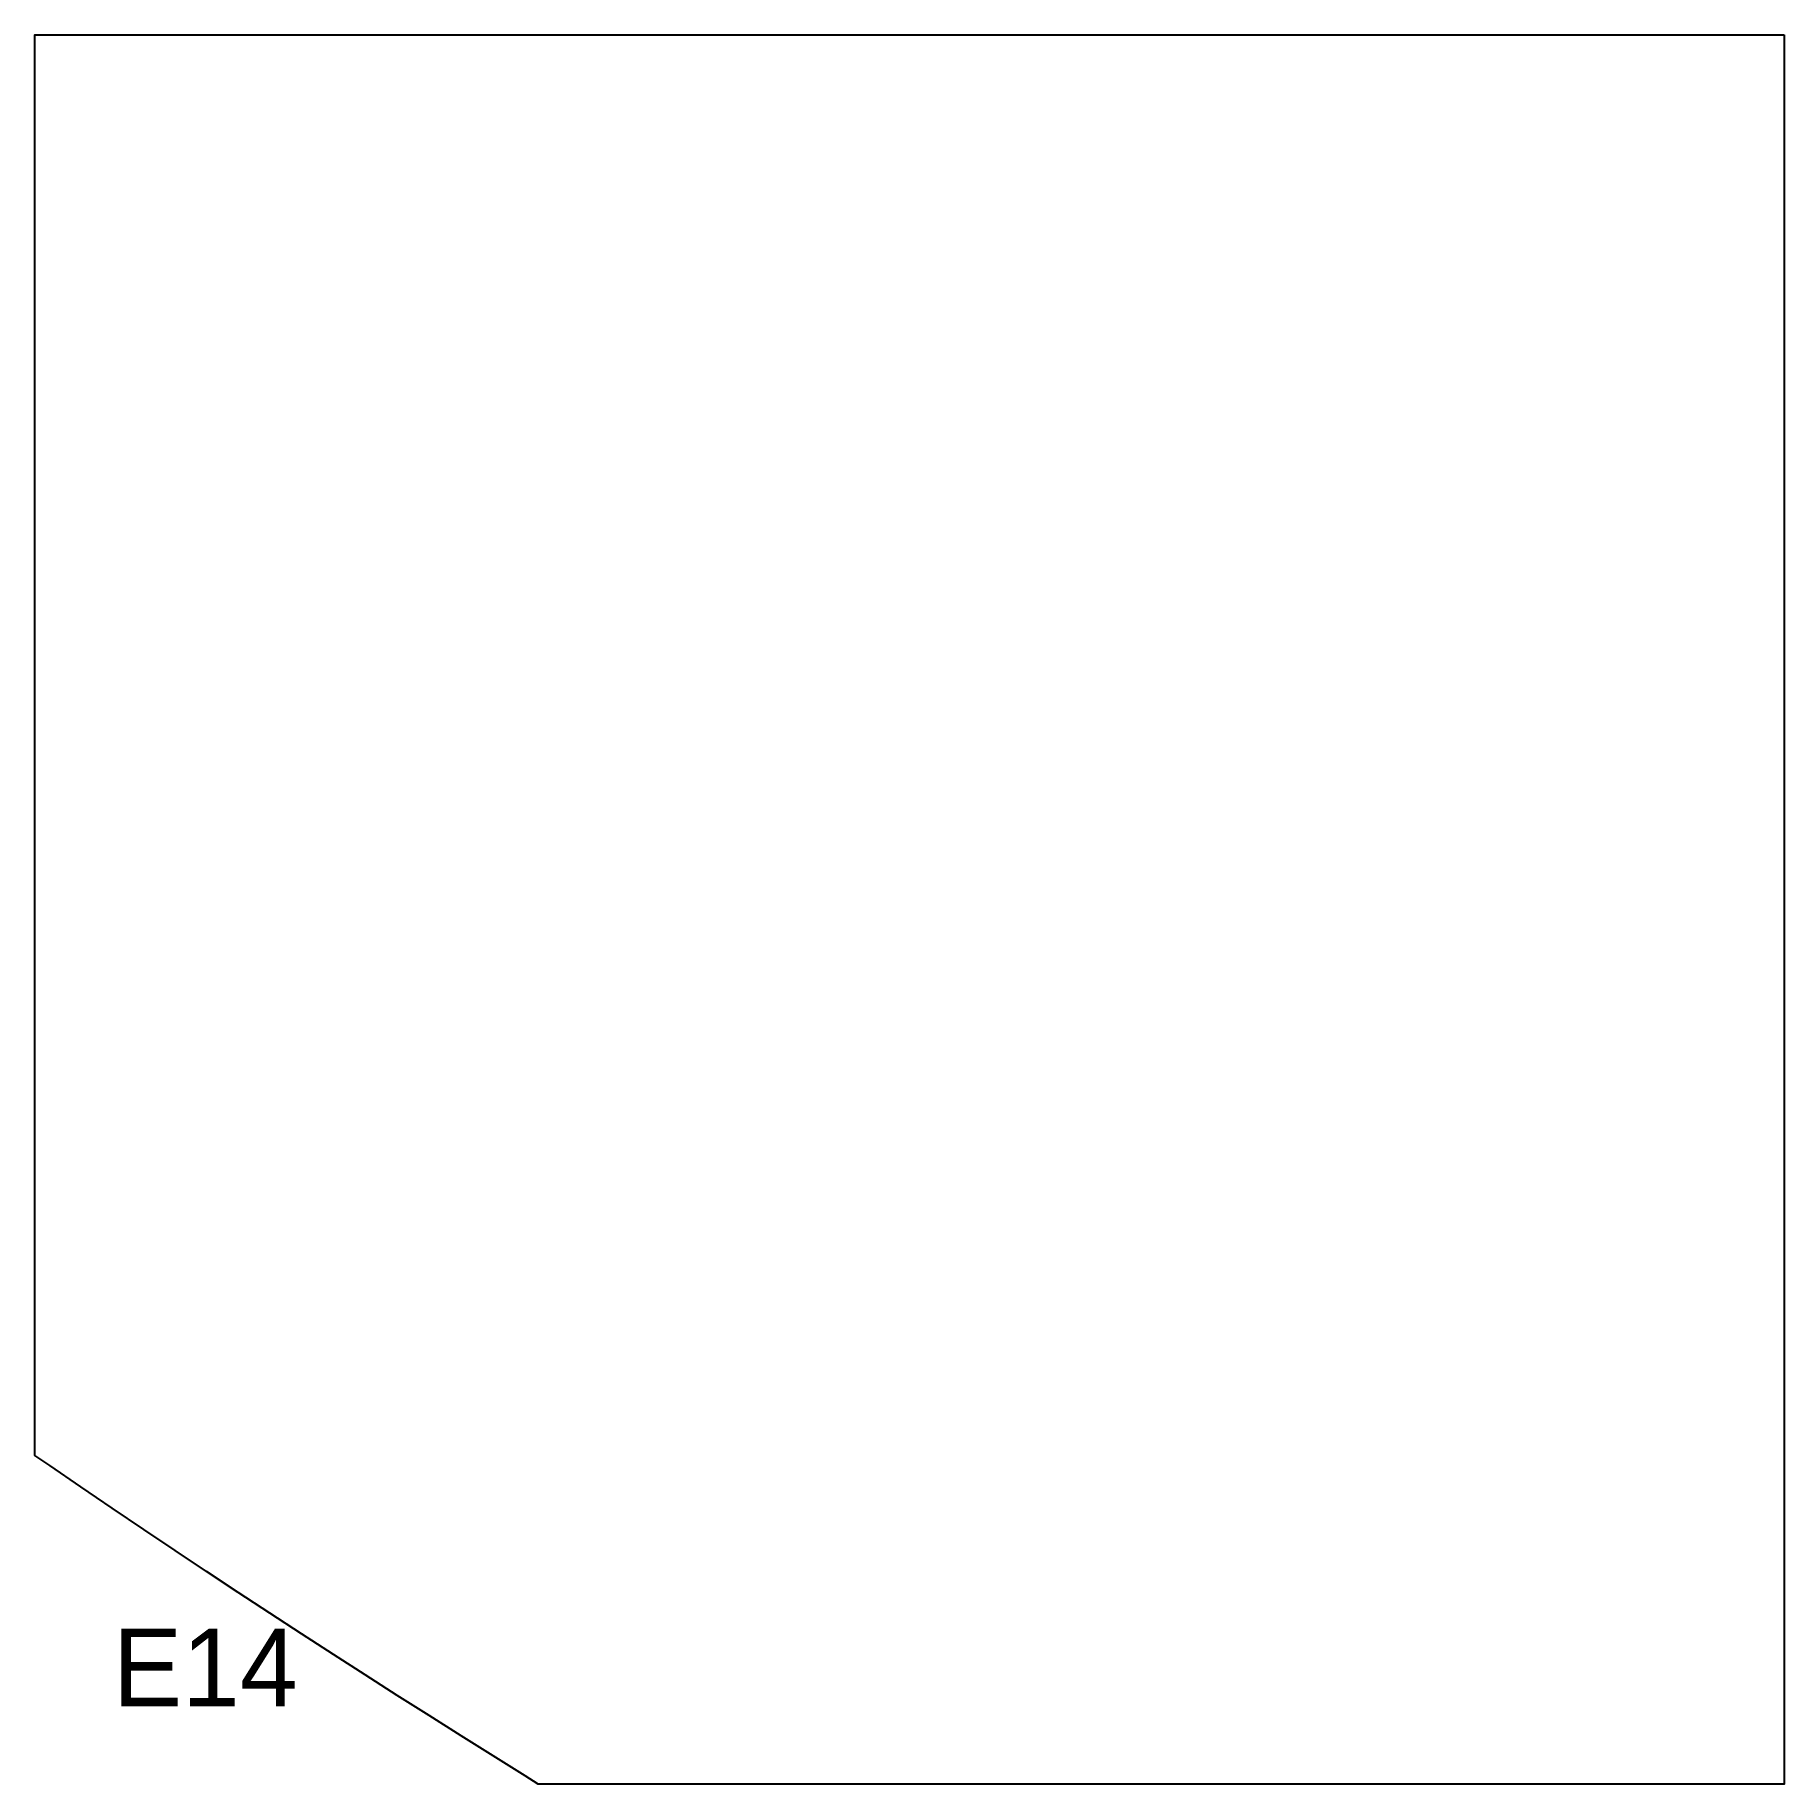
# Model space of a CAD drawing. Header units: millimetres. Extents: x 0 to 900, y 0 to 900.
import ezdxf

# ---------------------------------------------------------------- set-up
doc = ezdxf.new("R2010")
doc.units = ezdxf.units.MM
doc.layers.add('CUT', color=1, linetype='Continuous')
doc.layers.add('ID', color=3, linetype='Continuous')

msp = doc.modelspace()

# ---------------------------------------------------------------- linework, layer by layer
at = {"layer": 'CUT'}
msp.add_lwpolyline([(900, 900), (900, 0), (258.98, 0), (252.29, 4.14), (235.75, 14.44), (219.24, 24.78), (202.77, 35.18), (186.32, 45.63), (169.91, 56.13), (153.53, 66.67), (137.19, 77.27), (120.87, 87.92), (104.59, 98.62), (88.34, 109.37), (72.13, 120.17), (55.95, 131.02), (39.8, 141.91), (23.68, 152.86), (7.6, 163.86), (0, 169.09), (0, 900), (900, 900)], close=True, dxfattribs=at)

# ---------------------------------------------------------------- texts
at = {"layer": 'ID'}
msp.add_text('E14', height=40, dxfattribs=at).set_placement((40, 40))

doc.saveas('drawing.dxf')
